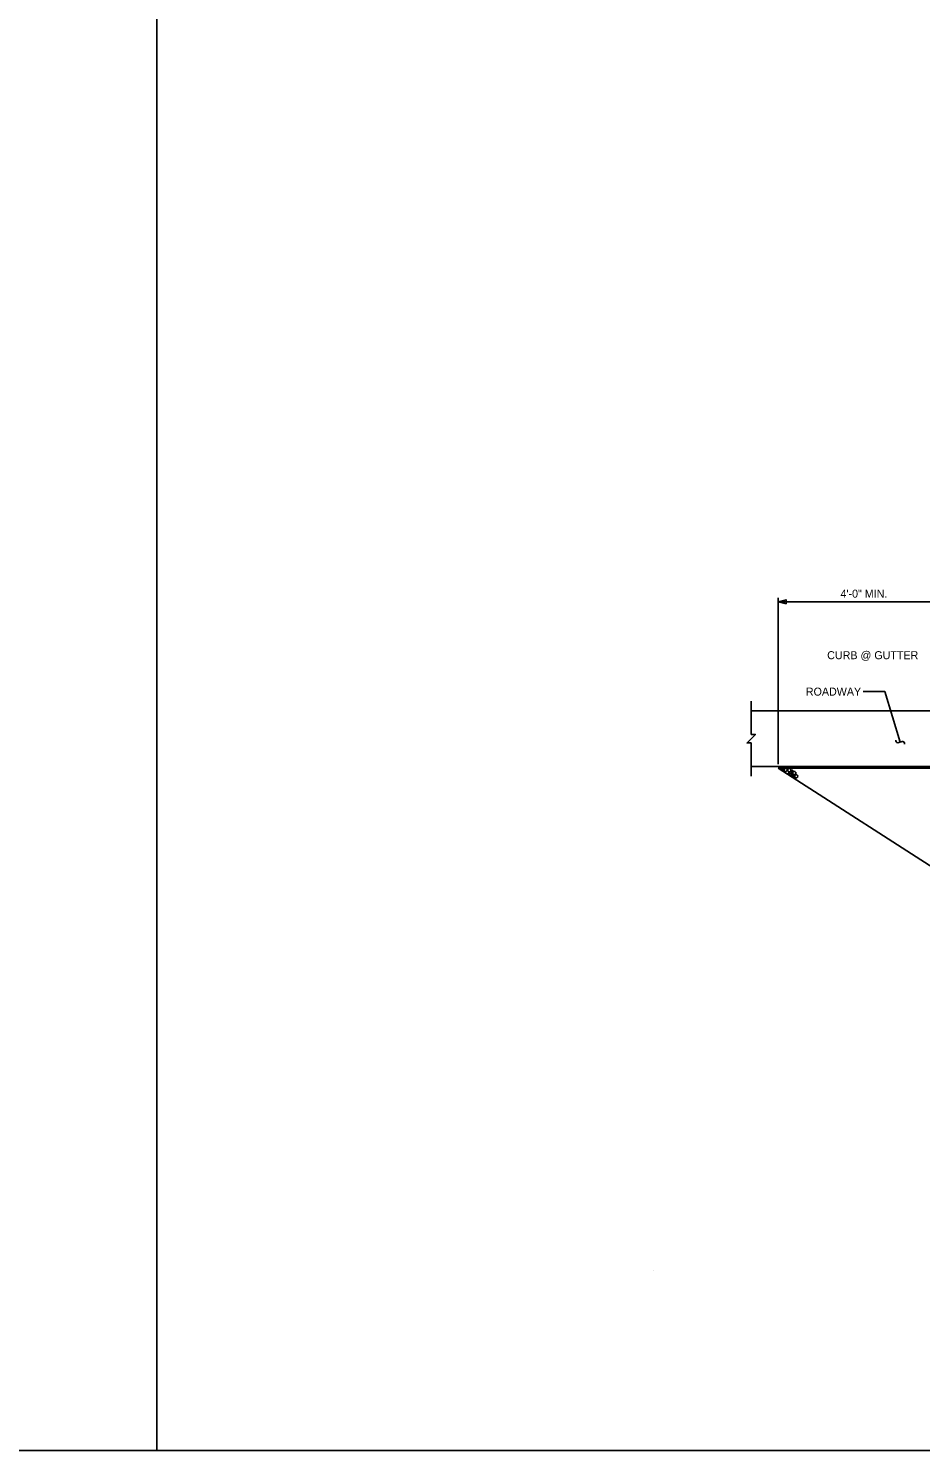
# Model space of a CAD drawing. Extents: x 0 to 2289, y 0 to 839.
# Drawn here: x 759.4 to 898.7, y 0 to 222.1 of the extents above; entities that cross this region are included whole.
import ezdxf

# ---------------------------------------------------------------- set-up
doc = ezdxf.new("R2010")
doc.units = 0
for name, color, linetype in [('Arrowhead Terminators', 7, 'Continuous'), ('Arrowhead Terminators CELL', 7, 'Continuous'), ('Dimension Lines', 7, 'Continuous'), ('Mis Object Lines', 7, 'Continuous'), ('Miscellaneous Lines', 7, 'Continuous'), ('Plan Sheet CELL', 7, 'Continuous'), ('Text', 7, 'Continuous'), ('User Information Notes', 7, 'Continuous')]:
    doc.layers.add(name, color=color, linetype=linetype)

# ---------------------------------------------------------------- blocks, each defined once
blk = doc.blocks.new('AH')
at = {"layer": 'Arrowhead Terminators'}
blk.add_lwpolyline([(0, 0), (-1.25, 0.3125), (-1.25, -0.3125)], close=True, dxfattribs=at)

msp = doc.modelspace()

# ---------------------------------------------------------------- linework, layer by layer
at = {"layer": 'Arrowhead Terminators CELL'}
for p, q in [((894.87, 110.99), (894.89, 110.86)), ((895.33, 110.59), (895.85, 110.75)), ((896.23, 110.51), (896.26, 110.33))]:
    msp.add_line(p, q, dxfattribs=at)
for centre, radius, start, end in [((895.2, 110.88), 0.311, 183.755, 293.5539), ((895.95, 110.5), 0.276, 2.8234, 111.109)]:
    msp.add_arc(centre, radius, start, end, dxfattribs=at)
at = {"layer": 'Dimension Lines'}
for p, q in [((876.49, 107.24), (876.49, 133.23)), ((876.49, 132.6), (904.31, 132.6))]:
    msp.add_line(p, q, dxfattribs=at)
for points in [[(895.55, 110.66), (893.14, 118.55), (889.77, 118.55)], [(877.03, 106.46), (877.12, 106.57), (877.25, 106.58), (877.34, 106.48), (877.33, 106.34), (877.24, 106.28), (877.11, 106.29), (877.05, 106.35), (877.03, 106.46)], [(877.39, 106.36), (877.53, 106.56), (877.76, 106.56), (877.91, 106.4), (877.88, 106.17), (877.74, 106.06), (877.52, 106.08), (877.42, 106.19), (877.39, 106.36)], [(877.96, 106.34), (878.11, 106.53), (878.33, 106.54), (878.48, 106.38), (878.46, 106.15), (878.32, 106.04), (878.09, 106.06), (877.99, 106.16), (877.96, 106.34)], [(878.08, 105.85), (878.17, 105.97), (878.31, 105.97), (878.4, 105.88), (878.38, 105.74), (878.29, 105.67), (878.16, 105.69), (878.1, 105.75), (878.08, 105.85)], [(878.43, 105.72), (878.52, 105.84), (878.65, 105.84), (878.74, 105.74), (878.72, 105.61), (878.64, 105.54), (878.51, 105.55), (878.45, 105.61), (878.43, 105.72)], [(878.52, 106.17), (878.6, 106.29), (878.74, 106.29), (878.83, 106.19), (878.81, 106.06), (878.73, 105.99), (878.59, 106), (878.53, 106.07), (878.52, 106.17)], [(878.73, 105.46), (878.82, 105.58), (878.95, 105.58), (879.04, 105.48), (879.03, 105.35), (878.94, 105.28), (878.81, 105.29), (878.75, 105.35), (878.73, 105.46)], [(878.75, 105.89), (878.89, 106.08), (879.12, 106.09), (879.27, 105.92), (879.24, 105.7), (879.1, 105.59), (878.88, 105.61), (878.78, 105.71), (878.75, 105.89)], [(879.06, 105.36), (879.2, 105.56), (879.43, 105.57), (879.58, 105.4), (879.55, 105.18), (879.41, 105.07), (879.19, 105.09), (879.09, 105.19), (879.06, 105.36)]]:
    msp.add_lwpolyline(points, dxfattribs=at)
at = {"layer": 'Mis Object Lines'}
for p, q in [((872.3, 111.87), (872.3, 117.07)), ((872.3, 115.57), (904.31, 115.57)), ((872.3, 105.35), (872.3, 110.55)), ((872.3, 106.85), (904.31, 106.85))]:
    msp.add_line(p, q, dxfattribs=at)
msp.add_lwpolyline([(872.3, 111.87), (872.96, 111.87), (871.64, 110.55), (872.3, 110.55)], dxfattribs=at)
at = {"layer": 'Miscellaneous Lines'}
for q in [(915.93, 106.61), (958.08, 54.09)]:
    msp.add_line((876.49, 106.61), q, dxfattribs=at)
at = {"layer": 'Plan Sheet CELL'}
for p, q in [((779.45, 667.07), (779.45, 0)), ((0, 0), (2289.16, 0))]:
    msp.add_line(p, q, dxfattribs=at)
at = {"layer": 'User Information Notes'}
msp.add_line((857.1, 28.1), (857.1, 28.1), dxfattribs=at)

# ---------------------------------------------------------------- block references
at = {"layer": 'Arrowhead Terminators CELL', "rotation": 180}
msp.add_blockref('AH', (876.49, 132.6), dxfattribs=at)

# ---------------------------------------------------------------- texts
at = {"layer": 'Text'}
for s, height, p in [('4\'-0" MIN.', 1.25, (886.24, 133.23)), ('CURB @ GUTTER', 1.25, (884.16, 123.62)), ('ROADWAY', 1.249, (880.83, 117.93))]:
    msp.add_text(s, height=height, dxfattribs=at).set_placement(p)

doc.saveas('drawing.dxf')
